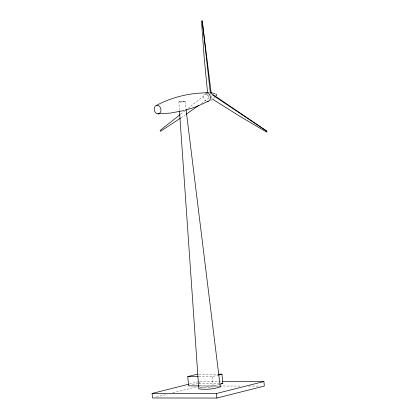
<?xml version="1.0" encoding="UTF-8"?>
<svg xmlns="http://www.w3.org/2000/svg" width="419" height="419" viewBox="0 0 419 419"><rect width="100%" height="100%" fill="white"/><g stroke="black" fill="none" stroke-linecap="round" stroke-linejoin="round"><path stroke-width="0.31" stroke-dasharray="2.1 1.57" d="M211.344 98.35L211.747 95.872M214.842 97.313L213.58 98.434M180.647 114.214L185.271 110.564M187.843 108.531L206.342 93.935L207.159 93.725L209.332 97.648L200.313 104.252M181.076 117.755L185.151 114.963M179.437 110.422L178.85 101.932L180.008 101.576L185.046 101.372L186.026 109.254M185.062 101.471L181.61 102.11L178.85 101.932M199.402 388.099C205.881 386.36 212.737 385.763 219.425 386.281M184.501 110.443L185.675 110.124M210.542 94.636L211.354 94.427M198.706 376.623L212.244 376.634L217.707 375.256M189.414 384.024L199.533 381.468L222.29 381.489M192.284 384.956L197.742 383.579M156.324 397.029L167.076 394.31M172.769 392.87L199.973 385.999L241.58 386.04M199.601 385.889L213.14 385.899L219.205 384.37M179.437 101.702L184.475 101.707M198.747 374.162L218.09 374.177M198.994 383.422L218.98 383.443M248.729 386.046L260.435 386.056M200.769 387.675L212.402 387.685M206.342 93.935L209.332 97.648M212.244 376.634L213.14 385.899M199.533 381.468L199.973 385.999M206.53 101.194A4.279 3.321 75.8 0 1 204.346 94.118"/><path stroke-width="0.63" d="M212.763 94.427L266.908 131.241L266.599 132.1L238.867 115.712L212.36 99.004M180.133 114.617L160.095 130.435L160.571 131.299L180.568 118.1M198.805 105.337L186.162 114.256M186.026 109.254L220.263 386.878C213.512 389.178 205.839 389.827 198.779 388.827L179.484 111.072M210.741 100.183L211.443 99.801M156.308 105.473C171.711 97.218 189.179 93.002 206.625 92.835M208.311 101.22L196.673 106.567L185.675 110.124M198.957 385.889L188.639 385.878L187.749 376.613L197.459 374.157M218.315 375.105L221.955 374.183L222.845 383.448L219.813 384.213M222.29 381.489L263.897 381.531L264.337 386.061L216.89 398.05L152.526 397.987L152.092 393.457L188.78 384.186M152.092 393.457L216.455 393.52L263.897 381.531M183.91 110.579L170.538 113.057L157.989 113.858A4.316 3.347 75.8 0 1 154.438 107.458A4.316 3.347 75.8 0 1 160.309 107.463A4.316 3.347 75.8 0 1 157.989 113.858M208.343 92.641L209.217 92.599M211.276 93.783L202.241 20.95L201.455 20.981L204.194 57.717L207.578 92.74M218.734 374.177L221.955 374.183M187.749 376.613L198.061 376.623M221.557 383.448L222.845 383.448M210.967 92.678L214.785 93.521M211.951 94.636L266.908 131.241M220.211 386.543L220.263 386.878M202.241 20.95L210.396 93.343M216.455 393.52L216.89 398.05M205.76 92.976A4.316 3.347 75.8 0 1 210.343 96.548A4.316 3.347 75.8 0 1 207.447 101.367M215.665 94.066A0.833 0.644 75.8 0 1 216.544 94.752A0.833 0.644 75.8 0 1 215.984 95.684"/></g></svg>
